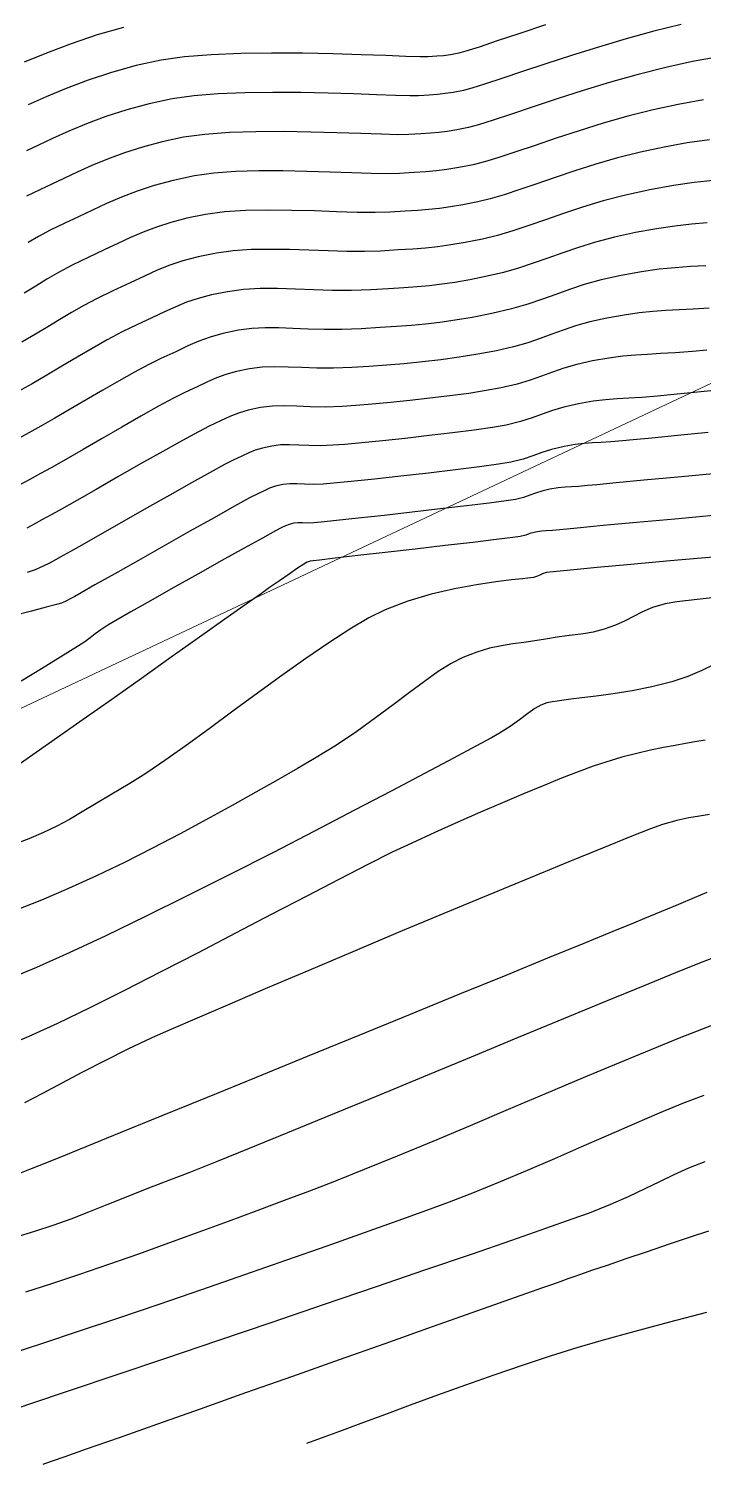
# Model space of a CAD drawing. Header units: millimetres. Extents: x 340454 to 342791, y 6993867 to 6995092.
# Drawn here: x 341977.1 to 342011.9, y 6994271.7 to 6994345.8 of the extents above; entities that cross this region are included whole.
import ezdxf

# ---------------------------------------------------------------- set-up
doc = ezdxf.new("R2010")
doc.units = ezdxf.units.MM
doc.header["$LTSCALE"] = 10
for name, color, linetype in [('T-HM-CURVA_INTERMEDIARIA', 45, 'Continuous'), ('T-HM-CURVA_MESTRA', 20, 'Continuous'), ('URB-Quadras', 3, 'Continuous')]:
    doc.layers.add(name, color=color, linetype=linetype)

msp = doc.modelspace()

# ---------------------------------------------------------------- linework, layer by layer
at = {"layer": 'T-HM-CURVA_INTERMEDIARIA', "color": 45, "linetype": 'Continuous', "lineweight": -3, "flags": 128}
for points, elevation in [([(341981.958, 6994345.872), (341980.584, 6994345.48), (341979.246, 6994345.029), (341977.979, 6994344.549), (341976.818, 6994344.069)], 693), ([(342010.749, 6994346.03), (342009.347, 6994345.678), (342007.912, 6994345.28), (342006.48, 6994344.854), (342005.085, 6994344.419), (342003.765, 6994343.991), (342002.554, 6994343.59), (342001.488, 6994343.234), (342000.603, 6994342.941), (341999.935, 6994342.73), (341999.519, 6994342.617), (341998.986, 6994342.515), (341998.559, 6994342.451), (341998.165, 6994342.41), (341997.732, 6994342.379), (341997.188, 6994342.345), (341996.741, 6994342.341), (341996, 6994342.362), (341995.016, 6994342.397), (341993.839, 6994342.439), (341992.521, 6994342.479), (341991.111, 6994342.508), (341989.661, 6994342.518), (341988.222, 6994342.5), (341986.843, 6994342.445), (341985.577, 6994342.344), (341984.473, 6994342.19), (341983.27, 6994341.931), (341982.125, 6994341.617), (341981.047, 6994341.264), (341980.043, 6994340.888), (341979.121, 6994340.507), (341978.291, 6994340.135), (341977.56, 6994339.791), (341976.936, 6994339.49)], 691), ([(342003.754, 6994345.998), (342002.418, 6994345.56), (342001.256, 6994345.173), (342000.314, 6994344.86), (341999.638, 6994344.641), (341999.276, 6994344.537), (341998.833, 6994344.455), (341998.484, 6994344.408), (341998.132, 6994344.379), (341997.681, 6994344.351), (341997.288, 6994344.353), (341996.54, 6994344.378), (341995.497, 6994344.417), (341994.22, 6994344.462), (341992.772, 6994344.504), (341991.212, 6994344.533), (341989.604, 6994344.541), (341988.007, 6994344.519), (341986.484, 6994344.457), (341985.095, 6994344.348), (341983.902, 6994344.183), (341982.601, 6994343.899), (341981.334, 6994343.545), (341980.124, 6994343.142), (341978.99, 6994342.715), (341977.953, 6994342.285), (341977.034, 6994341.875)], 692), ([(342011.909, 6994342.127), (342010.607, 6994341.899), (342009.302, 6994341.617), (342008, 6994341.285), (342006.72, 6994340.919), (342005.482, 6994340.536), (342004.304, 6994340.151), (342003.207, 6994339.781), (342002.209, 6994339.442), (342001.33, 6994339.151), (342000.589, 6994338.924), (342000.006, 6994338.777), (341999.266, 6994338.634), (341998.659, 6994338.535), (341998.118, 6994338.469), (341997.574, 6994338.421), (341996.958, 6994338.38), (341996.204, 6994338.333), (341995.579, 6994338.318), (341994.747, 6994338.331), (341993.75, 6994338.363), (341992.629, 6994338.402), (341991.425, 6994338.438), (341990.18, 6994338.461), (341988.935, 6994338.459), (341987.732, 6994338.423), (341986.611, 6994338.341), (341985.614, 6994338.204), (341984.524, 6994337.973), (341983.544, 6994337.709), (341982.656, 6994337.417), (341981.84, 6994337.103), (341981.077, 6994336.773), (341980.348, 6994336.434), (341979.633, 6994336.093), (341978.913, 6994335.754), (341978.167, 6994335.395), (341977.559, 6994335.071), (341977.035, 6994334.766)], 689), ([(342012.212, 6994340.071), (342011.072, 6994339.904), (342009.87, 6994339.69), (342008.651, 6994339.428), (342007.474, 6994339.128), (342006.346, 6994338.803), (342005.271, 6994338.465), (342004.254, 6994338.126), (342003.302, 6994337.799), (342002.42, 6994337.496), (342001.614, 6994337.23), (342000.888, 6994337.013), (342000.249, 6994336.857), (341999.48, 6994336.707), (341998.837, 6994336.598), (341998.268, 6994336.519), (341997.723, 6994336.463), (341997.149, 6994336.418), (341996.496, 6994336.376), (341995.712, 6994336.327), (341994.944, 6994336.305), (341994.013, 6994336.318), (341992.957, 6994336.351), (341991.816, 6994336.391), (341990.629, 6994336.424), (341989.433, 6994336.437), (341988.268, 6994336.414), (341987.172, 6994336.344), (341986.184, 6994336.21), (341985.224, 6994336.013), (341984.392, 6994335.797), (341983.654, 6994335.562), (341982.975, 6994335.305), (341982.32, 6994335.024), (341981.655, 6994334.715), (341980.945, 6994334.377), (341980.156, 6994334.007), (341979.295, 6994333.592), (341978.592, 6994333.218), (341977.987, 6994332.866), (341977.417, 6994332.515), (341976.818, 6994332.147)], 688), ([(342012.413, 6994337.969), (342011.432, 6994337.857), (342010.352, 6994337.699), (342009.132, 6994337.481), (342007.882, 6994337.21), (342006.73, 6994336.909), (342005.665, 6994336.59), (342004.677, 6994336.264), (342003.755, 6994335.942), (342002.886, 6994335.637), (342002.06, 6994335.36), (342001.266, 6994335.123), (342000.492, 6994334.937), (341999.599, 6994334.763), (341998.851, 6994334.636), (341998.19, 6994334.545), (341997.556, 6994334.479), (341996.89, 6994334.427), (341996.13, 6994334.378), (341995.22, 6994334.32), (341994.391, 6994334.292), (341993.487, 6994334.298), (341992.526, 6994334.327), (341991.531, 6994334.363), (341990.521, 6994334.396), (341989.518, 6994334.41), (341988.542, 6994334.394), (341987.614, 6994334.334), (341986.754, 6994334.217), (341985.805, 6994334.022), (341985.02, 6994333.817), (341984.338, 6994333.59), (341983.696, 6994333.331), (341983.034, 6994333.03), (341982.288, 6994332.676), (341981.398, 6994332.259), (341980.599, 6994331.875), (341979.898, 6994331.506), (341979.261, 6994331.145), (341978.656, 6994330.783), (341978.049, 6994330.412), (341977.407, 6994330.024), (341976.696, 6994329.611)], 687), ([(342012.091, 6994335.771), (342011.281, 6994335.703), (342010.421, 6994335.605), (342009.473, 6994335.465), (342008.395, 6994335.273), (342007.306, 6994335.036), (342006.333, 6994334.779), (342005.452, 6994334.509), (342004.638, 6994334.232), (342003.868, 6994333.957), (342003.116, 6994333.691), (342002.36, 6994333.44), (342001.574, 6994333.213), (342000.735, 6994333.017), (341999.834, 6994332.84), (341999.067, 6994332.705), (341998.388, 6994332.605), (341997.752, 6994332.529), (341997.113, 6994332.471), (341996.426, 6994332.422), (341995.646, 6994332.372), (341994.727, 6994332.314), (341993.729, 6994332.277), (341992.743, 6994332.283), (341991.775, 6994332.314), (341990.827, 6994332.352), (341989.905, 6994332.38), (341989.011, 6994332.38), (341988.149, 6994332.334), (341987.325, 6994332.224), (341986.495, 6994332.054), (341985.808, 6994331.874), (341985.211, 6994331.675), (341984.65, 6994331.449), (341984.071, 6994331.186), (341983.419, 6994330.877), (341982.641, 6994330.512), (341981.882, 6994330.142), (341981.112, 6994329.732), (341980.335, 6994329.292), (341979.555, 6994328.835), (341978.774, 6994328.371), (341977.998, 6994327.911), (341977.231, 6994327.468), (341976.475, 6994327.052)], 686), ([(342012.2, 6994331.375), (342011.377, 6994331.322), (342010.647, 6994331.283), (342009.967, 6994331.245), (342009.297, 6994331.196), (342008.593, 6994331.123), (342007.815, 6994331.013), (342006.921, 6994330.855), (342006.041, 6994330.661), (342005.305, 6994330.456), (342004.663, 6994330.243), (342004.07, 6994330.026), (342003.477, 6994329.807), (342002.836, 6994329.59), (342002.1, 6994329.379), (342001.222, 6994329.177), (342000.257, 6994328.994), (341999.295, 6994328.839), (341998.339, 6994328.709), (341997.392, 6994328.599), (341996.456, 6994328.506), (341995.534, 6994328.428), (341994.629, 6994328.361), (341993.743, 6994328.302), (341992.795, 6994328.266), (341991.943, 6994328.273), (341991.167, 6994328.302), (341990.45, 6994328.334), (341989.773, 6994328.347), (341989.117, 6994328.322), (341988.466, 6994328.238), (341987.786, 6994328.096), (341987.237, 6994327.943), (341986.758, 6994327.769), (341986.287, 6994327.564), (341985.764, 6994327.317), (341985.126, 6994327.017), (341984.537, 6994326.724), (341983.759, 6994326.304), (341982.848, 6994325.795), (341981.858, 6994325.231), (341980.845, 6994324.647), (341979.863, 6994324.079), (341978.968, 6994323.563), (341978.215, 6994323.134), (341977.659, 6994322.827), (341977.075, 6994322.509), (341976.602, 6994322.245)], 684), ([(342012.077, 6994329.212), (342011.348, 6994329.141), (342010.451, 6994329.069), (342009.694, 6994329.023), (342009.024, 6994328.988), (342008.39, 6994328.948), (342007.739, 6994328.888), (342007.021, 6994328.792), (342006.183, 6994328.646), (342005.362, 6994328.462), (342004.687, 6994328.266), (342004.101, 6994328.063), (342003.545, 6994327.856), (342002.959, 6994327.65), (342002.285, 6994327.449), (342001.465, 6994327.256), (342000.683, 6994327.113), (341999.783, 6994326.974), (341998.802, 6994326.841), (341997.776, 6994326.716), (341996.742, 6994326.603), (341995.735, 6994326.502), (341994.794, 6994326.416), (341993.953, 6994326.346), (341993.251, 6994326.296), (341992.376, 6994326.266), (341991.601, 6994326.279), (341990.902, 6994326.31), (341990.257, 6994326.331), (341989.643, 6994326.318), (341989.036, 6994326.245), (341988.399, 6994326.108), (341987.898, 6994325.956), (341987.449, 6994325.775), (341986.968, 6994325.551), (341986.369, 6994325.27), (341985.822, 6994324.993), (341984.997, 6994324.544), (341983.975, 6994323.972), (341982.836, 6994323.326), (341981.664, 6994322.656), (341980.537, 6994322.011), (341979.539, 6994321.439), (341978.75, 6994320.991), (341978.251, 6994320.714), (341977.742, 6994320.437), (341977.339, 6994320.212), (341976.967, 6994320.013)], 683), ([(342012.628, 6994327.133), (342011.261, 6994326.998), (342010.207, 6994326.894), (342009.537, 6994326.83), (342008.721, 6994326.765), (342008.045, 6994326.726), (342007.444, 6994326.693), (342006.854, 6994326.647), (342006.21, 6994326.568), (342005.446, 6994326.437), (342004.699, 6994326.266), (342004.101, 6994326.083), (342003.576, 6994325.894), (342003.052, 6994325.702), (342002.454, 6994325.515), (342001.708, 6994325.336), (342001.002, 6994325.213), (342000.058, 6994325.076), (341998.947, 6994324.932), (341997.74, 6994324.788), (341996.508, 6994324.65), (341995.323, 6994324.525), (341994.256, 6994324.419), (341993.377, 6994324.338), (341992.758, 6994324.29), (341992.104, 6994324.268), (341991.524, 6994324.278), (341991.002, 6994324.3), (341990.52, 6994324.316), (341990.06, 6994324.307), (341989.606, 6994324.252), (341989.13, 6994324.149), (341988.755, 6994324.036), (341988.42, 6994323.901), (341988.059, 6994323.733), (341987.612, 6994323.523), (341987.176, 6994323.299), (341986.434, 6994322.893), (341985.462, 6994322.351), (341984.341, 6994321.719), (341983.148, 6994321.043), (341981.961, 6994320.368), (341980.858, 6994319.741), (341979.919, 6994319.207), (341979.222, 6994318.812), (341978.844, 6994318.602), (341978.44, 6994318.381), (341978.126, 6994318.207), (341977.806, 6994318.047), (341977.386, 6994317.865), (341976.971, 6994317.726)], 682), ([(342012.156, 6994324.945), (342010.559, 6994324.791), (342009.24, 6994324.663), (342008.272, 6994324.57), (342007.727, 6994324.518), (342007.125, 6994324.47), (342006.626, 6994324.442), (342006.183, 6994324.417), (342005.748, 6994324.383), (342005.272, 6994324.325), (342004.709, 6994324.228), (342004.063, 6994324.076), (342003.558, 6994323.912), (342003.101, 6994323.743), (342002.597, 6994323.575), (342001.951, 6994323.416), (342001.321, 6994323.312), (342000.333, 6994323.178), (341999.092, 6994323.023), (341997.704, 6994322.859), (341996.275, 6994322.697), (341994.911, 6994322.548), (341993.718, 6994322.422), (341992.801, 6994322.33), (341992.266, 6994322.284), (341991.752, 6994322.269), (341991.306, 6994322.281), (341990.908, 6994322.299), (341990.538, 6994322.298), (341990.177, 6994322.259), (341989.794, 6994322.173), (341989.501, 6994322.073), (341989.215, 6994321.945), (341988.855, 6994321.775), (341988.461, 6994321.569), (341987.687, 6994321.141), (341986.627, 6994320.549), (341985.381, 6994319.849), (341984.046, 6994319.095), (341982.718, 6994318.344), (341981.496, 6994317.653), (341980.477, 6994317.076), (341979.757, 6994316.669), (341979.436, 6994316.49), (341979.194, 6994316.357), (341979.001, 6994316.254), (341978.75, 6994316.143), (341978.493, 6994316.067), (341977.961, 6994315.927), (341977.201, 6994315.728), (341976.26, 6994315.475)], 681), ([(342012.603, 6994320.683), (342010.426, 6994320.483), (342008.441, 6994320.299), (342006.733, 6994320.14), (342005.385, 6994320.014), (342004.481, 6994319.93), (342004.106, 6994319.894), (342003.788, 6994319.872), (342003.534, 6994319.856), (342003.234, 6994319.811), (342002.947, 6994319.735), (342002.724, 6994319.654), (342002.437, 6994319.576), (342002.054, 6994319.524), (342001.201, 6994319.42), (341999.996, 6994319.278), (341998.559, 6994319.111), (341997.009, 6994318.933), (341995.466, 6994318.755), (341994.05, 6994318.593), (341992.878, 6994318.458), (341992.071, 6994318.365), (341991.749, 6994318.327), (341991.587, 6994318.303), (341991.434, 6994318.257), (341991.266, 6994318.156), (341990.944, 6994317.94), (341990.513, 6994317.643), (341990.016, 6994317.298), (341989.498, 6994316.94), (341989.075, 6994316.642), (341988.283, 6994316.081), (341987.194, 6994315.309), (341985.883, 6994314.379), (341984.422, 6994313.343), (341982.885, 6994312.254), (341981.345, 6994311.165), (341979.875, 6994310.128), (341978.55, 6994309.196), (341977.442, 6994308.421), (341976.624, 6994307.857)], 679), ([(342012.413, 6994318.521), (342010.186, 6994318.319), (342008.157, 6994318.133), (342006.414, 6994317.971), (342005.045, 6994317.842), (342004.139, 6994317.754), (342003.785, 6994317.714), (342003.6, 6994317.649), (342003.458, 6994317.575), (342003.289, 6994317.508), (342003.121, 6994317.469), (342002.984, 6994317.453), (342002.812, 6994317.427), (342002.559, 6994317.398), (342001.998, 6994317.337), (342001.187, 6994317.236), (342000.186, 6994317.084), (341999.054, 6994316.873), (341997.849, 6994316.594), (341996.631, 6994316.237), (341995.458, 6994315.795), (341994.623, 6994315.378), (341993.645, 6994314.8), (341992.552, 6994314.092), (341991.373, 6994313.282), (341990.137, 6994312.402), (341988.871, 6994311.482), (341987.605, 6994310.553), (341986.368, 6994309.644), (341985.188, 6994308.786), (341984.093, 6994308.01), (341983.112, 6994307.345), (341982.274, 6994306.821), (341981.342, 6994306.27), (341980.538, 6994305.785), (341979.824, 6994305.357), (341979.159, 6994304.973), (341978.503, 6994304.622), (341977.816, 6994304.292), (341977.059, 6994303.971), (341976.193, 6994303.648)], 678), ([(342012.977, 6994316.48), (342011.583, 6994316.335), (342010.537, 6994316.208), (342009.927, 6994316.105), (342009.281, 6994315.91), (342008.756, 6994315.69), (342008.299, 6994315.457), (342007.855, 6994315.222), (342007.368, 6994314.998), (342006.784, 6994314.795), (342006.201, 6994314.644), (342005.718, 6994314.552), (342005.283, 6994314.495), (342004.846, 6994314.447), (342004.354, 6994314.384), (342003.755, 6994314.281), (342003.189, 6994314.186), (342002.63, 6994314.111), (342002.064, 6994314.036), (342001.478, 6994313.941), (342000.862, 6994313.806), (342000.201, 6994313.61), (341999.483, 6994313.333), (341998.874, 6994313.022), (341998.212, 6994312.604), (341997.495, 6994312.098), (341996.718, 6994311.519), (341995.879, 6994310.884), (341994.973, 6994310.21), (341993.997, 6994309.513), (341992.948, 6994308.81), (341991.822, 6994308.119), (341990.941, 6994307.606), (341989.925, 6994307.018), (341988.791, 6994306.372), (341987.559, 6994305.68), (341986.246, 6994304.957), (341984.871, 6994304.219), (341983.452, 6994303.479), (341982.009, 6994302.753), (341980.558, 6994302.054), (341979.119, 6994301.397), (341977.711, 6994300.797), (341976.35, 6994300.268)], 677), ([(342012.46, 6994312.977), (342011.819, 6994312.659), (342011.106, 6994312.358), (342010.279, 6994312.082), (342009.242, 6994311.816), (342008.217, 6994311.609), (342007.243, 6994311.451), (342006.363, 6994311.333), (342005.618, 6994311.247), (342005.05, 6994311.184), (342004.699, 6994311.135), (342004.357, 6994311.08), (342004.087, 6994311.043), (342003.825, 6994310.986), (342003.507, 6994310.871), (342003.192, 6994310.694), (342002.829, 6994310.434), (342002.409, 6994310.117), (342001.925, 6994309.769), (342001.37, 6994309.416), (342000.965, 6994309.191), (342000.155, 6994308.753), (341998.991, 6994308.13), (341997.525, 6994307.351), (341995.807, 6994306.444), (341993.889, 6994305.44), (341991.821, 6994304.366), (341989.656, 6994303.252), (341987.443, 6994302.126), (341985.235, 6994301.017), (341983.081, 6994299.954), (341981.035, 6994298.966), (341979.146, 6994298.082), (341977.466, 6994297.33), (341976.045, 6994296.74)], 676), ([(342012.226, 6994305.22), (342011.696, 6994305.14), (342011.143, 6994305.046), (342010.523, 6994304.909), (342009.791, 6994304.699), (342009.176, 6994304.476), (342008.122, 6994304.064), (342006.693, 6994303.489), (342004.953, 6994302.78), (342002.964, 6994301.961), (342000.791, 6994301.061), (341998.497, 6994300.105), (341996.145, 6994299.121), (341993.8, 6994298.136), (341991.525, 6994297.175), (341989.383, 6994296.267), (341987.439, 6994295.437), (341985.755, 6994294.712), (341984.395, 6994294.12), (341983.423, 6994293.687), (341982.181, 6994293.102), (341980.984, 6994292.506), (341979.842, 6994291.916), (341978.764, 6994291.347), (341977.762, 6994290.814), (341976.844, 6994290.335)], 674), ([(342012.086, 6994301.198), (342011.423, 6994300.919), (342010.619, 6994300.583), (342009.744, 6994300.217), (342008.866, 6994299.853), (342008.292, 6994299.617), (342007.221, 6994299.178), (342005.721, 6994298.564), (342003.857, 6994297.801), (342001.697, 6994296.917), (341999.308, 6994295.94), (341996.757, 6994294.897), (341994.112, 6994293.815), (341991.439, 6994292.723), (341988.805, 6994291.647), (341986.277, 6994290.616), (341983.923, 6994289.656), (341981.81, 6994288.795), (341980.003, 6994288.06), (341978.572, 6994287.48), (341977.582, 6994287.081), (341977.101, 6994286.891), (341976.497, 6994286.655)], 673), ([(342012.699, 6994297.933), (342011.787, 6994297.575), (342010.466, 6994297.043), (342008.8, 6994296.362), (342006.848, 6994295.561), (342004.675, 6994294.664), (342002.341, 6994293.7), (341999.908, 6994292.693), (341997.439, 6994291.672), (341994.995, 6994290.662), (341992.638, 6994289.69), (341990.43, 6994288.783), (341988.434, 6994287.967), (341986.71, 6994287.269), (341985.322, 6994286.715), (341984.33, 6994286.332), (341983.155, 6994285.884), (341982.085, 6994285.461), (341981.093, 6994285.062), (341980.151, 6994284.686), (341979.231, 6994284.332), (341978.307, 6994283.997), (341977.351, 6994283.68), (341976.335, 6994283.38)], 672), ([(342012.84, 6994294.513), (342011.891, 6994294.159), (342010.655, 6994293.67), (342009.18, 6994293.068), (342007.513, 6994292.376), (342005.7, 6994291.616), (342003.788, 6994290.811), (342001.823, 6994289.982), (341999.854, 6994289.153), (341997.925, 6994288.344), (341996.085, 6994287.58), (341994.379, 6994286.882), (341992.855, 6994286.273), (341991.559, 6994285.774), (341990.248, 6994285.284), (341988.842, 6994284.759), (341987.364, 6994284.21), (341985.836, 6994283.647), (341984.281, 6994283.08), (341982.722, 6994282.521), (341981.18, 6994281.978), (341979.679, 6994281.462), (341978.24, 6994280.984), (341976.887, 6994280.554)], 671), ([(341975.35, 6994274.193), (341977.12, 6994274.785), (341979.219, 6994275.49), (341981.581, 6994276.285), (341984.14, 6994277.149), (341986.829, 6994278.06), (341989.583, 6994278.994), (341992.336, 6994279.93), (341995.021, 6994280.846), (341997.572, 6994281.718), (341999.925, 6994282.526), (342002.011, 6994283.246), (342003.766, 6994283.856), (342005.123, 6994284.334), (342006.017, 6994284.657), (342007.126, 6994285.096), (342008.069, 6994285.51), (342008.895, 6994285.903), (342009.651, 6994286.277), (342010.387, 6994286.634), (342011.15, 6994286.978), (342011.989, 6994287.31)], 669), ([(341977.801, 6994271.666), (341977.944, 6994271.717), (341978.287, 6994271.838), (341978.94, 6994272.069), (341980.04, 6994272.458), (341981.737, 6994273.058), (341983.721, 6994273.76), (341985.923, 6994274.538), (341988.269, 6994275.368), (341990.689, 6994276.224), (341993.11, 6994277.08), (341995.462, 6994277.912), (341997.671, 6994278.693), (341999.667, 6994279.399), (342001.377, 6994280.004), (342002.73, 6994280.482), (342003.655, 6994280.809), (342004.078, 6994280.959), (342004.551, 6994281.127), (342004.919, 6994281.258), (342005.288, 6994281.389), (342005.761, 6994281.554), (342006.198, 6994281.704), (342006.948, 6994281.958), (342007.919, 6994282.286), (342009.019, 6994282.658), (342010.157, 6994283.043), (342011.24, 6994283.41), (342012.177, 6994283.729)], 668), ([(341991.427, 6994272.761), (341991.563, 6994272.809), (341991.859, 6994272.916), (341992.361, 6994273.099), (341993.128, 6994273.382), (341994.225, 6994273.79), (341995.45, 6994274.245), (341996.777, 6994274.735), (341998.179, 6994275.247), (341999.63, 6994275.769), (342001.101, 6994276.287), (342002.568, 6994276.789), (342004.002, 6994277.263), (342005.377, 6994277.694), (342006.75, 6994278.095), (342008.372, 6994278.543), (342010.171, 6994279.021), (342012.079, 6994279.515)], 667)]:
    msp.add_lwpolyline(points, dxfattribs=dict(at, elevation=elevation))
at = {"layer": 'T-HM-CURVA_MESTRA', "color": 20, "linetype": 'Continuous', "lineweight": -3, "flags": 128}
for points, elevation in [([(342012.614, 6994344.329), (342011.344, 6994344.108), (342009.956, 6994343.807), (342008.529, 6994343.443), (342007.099, 6994343.037), (342005.697, 6994342.608), (342004.357, 6994342.177), (342003.113, 6994341.764), (342001.999, 6994341.389), (342001.046, 6994341.073), (342000.29, 6994340.835), (341999.763, 6994340.697), (341999.166, 6994340.582), (341998.676, 6994340.502), (341998.24, 6994340.448), (341997.801, 6994340.41), (341997.305, 6994340.377), (341996.696, 6994340.339), (341996.129, 6994340.33), (341995.284, 6994340.35), (341994.215, 6994340.386), (341992.977, 6994340.429), (341991.625, 6994340.467), (341990.212, 6994340.489), (341988.792, 6994340.484), (341987.422, 6994340.441), (341986.154, 6994340.349), (341985.043, 6994340.197), (341983.954, 6994339.966), (341982.939, 6994339.694), (341981.995, 6994339.39), (341981.119, 6994339.066), (341980.309, 6994338.732), (341979.561, 6994338.398), (341978.874, 6994338.075), (341978.245, 6994337.772), (341977.67, 6994337.501), (341976.947, 6994337.15)], 690), ([(342012.025, 6994333.566), (342011.229, 6994333.521), (342010.443, 6994333.463), (342009.618, 6994333.378), (342008.706, 6994333.249), (342007.658, 6994333.064), (342006.624, 6994332.836), (342005.753, 6994332.594), (342004.993, 6994332.343), (342004.289, 6994332.086), (342003.588, 6994331.829), (342002.839, 6994331.575), (342001.986, 6994331.33), (342000.978, 6994331.097), (341999.959, 6994330.898), (341999.078, 6994330.745), (341998.291, 6994330.631), (341997.555, 6994330.545), (341996.826, 6994330.479), (341996.058, 6994330.423), (341995.21, 6994330.369), (341994.235, 6994330.308), (341993.233, 6994330.267), (341992.319, 6994330.268), (341991.481, 6994330.293), (341990.702, 6994330.328), (341989.969, 6994330.356), (341989.267, 6994330.36), (341988.58, 6994330.324), (341987.895, 6994330.231), (341987.079, 6994330.06), (341986.42, 6994329.877), (341985.844, 6994329.668), (341985.278, 6994329.421), (341984.65, 6994329.124), (341983.884, 6994328.765), (341983.252, 6994328.455), (341982.522, 6994328.065), (341981.721, 6994327.618), (341980.88, 6994327.135), (341980.026, 6994326.638), (341979.189, 6994326.148), (341978.398, 6994325.687), (341977.681, 6994325.277), (341977.067, 6994324.939), (341976.333, 6994324.54)], 685), ([(342012.603, 6994322.838), (342010.591, 6994322.649), (342008.828, 6994322.483), (342007.403, 6994322.347), (342006.403, 6994322.252), (342005.917, 6994322.206), (342005.46, 6994322.171), (342005.09, 6994322.151), (342004.755, 6994322.13), (342004.4, 6994322.091), (342003.971, 6994322.02), (342003.555, 6994321.921), (342003.23, 6994321.815), (342002.935, 6994321.707), (342002.61, 6994321.599), (342002.194, 6994321.496), (342001.72, 6994321.423), (342000.846, 6994321.309), (341999.675, 6994321.166), (341998.31, 6994321.005), (341996.853, 6994320.837), (341995.407, 6994320.672), (341994.073, 6994320.523), (341992.955, 6994320.4), (341992.154, 6994320.315), (341991.774, 6994320.278), (341991.464, 6994320.271), (341991.202, 6994320.281), (341990.969, 6994320.286), (341990.747, 6994320.266), (341990.508, 6994320.208), (341990.323, 6994320.134), (341990.097, 6994320.028), (341989.798, 6994319.869), (341989.128, 6994319.5), (341988.176, 6994318.972), (341987.032, 6994318.334), (341985.785, 6994317.637), (341984.525, 6994316.93), (341983.341, 6994316.264), (341982.323, 6994315.687), (341981.561, 6994315.25), (341981.143, 6994315.003), (341980.774, 6994314.757), (341980.49, 6994314.548), (341980.234, 6994314.351), (341979.949, 6994314.143), (341979.578, 6994313.901), (341979.213, 6994313.672), (341978.578, 6994313.273), (341977.713, 6994312.738), (341976.658, 6994312.102)], 680), ([(342011.992, 6994309.066), (342011.453, 6994308.975), (342010.981, 6994308.887), (342010.442, 6994308.791), (342009.841, 6994308.68), (342009.179, 6994308.546), (342008.46, 6994308.382), (342007.686, 6994308.181), (342006.861, 6994307.934), (342006.206, 6994307.712), (342005.44, 6994307.43), (342004.576, 6994307.095), (342003.627, 6994306.712), (342002.604, 6994306.287), (342001.522, 6994305.826), (342000.391, 6994305.336), (341999.225, 6994304.823), (341998.037, 6994304.291), (341996.839, 6994303.749), (341995.835, 6994303.271), (341994.568, 6994302.637), (341993.079, 6994301.875), (341991.415, 6994301.01), (341989.619, 6994300.072), (341987.735, 6994299.088), (341985.808, 6994298.085), (341983.882, 6994297.091), (341982, 6994296.134), (341980.208, 6994295.24), (341978.549, 6994294.438), (341977.068, 6994293.754), (341975.809, 6994293.218)], 675), ([(341976.148, 6994277.389), (341977.778, 6994277.92), (341979.631, 6994278.534), (341981.654, 6994279.215), (341983.794, 6994279.942), (341985.998, 6994280.697), (341988.213, 6994281.463), (341990.387, 6994282.219), (341992.467, 6994282.948), (341994.4, 6994283.631), (341996.133, 6994284.249), (341997.613, 6994284.783), (341998.788, 6994285.216), (342000.079, 6994285.715), (342001.429, 6994286.266), (342002.817, 6994286.853), (342004.224, 6994287.462), (342005.63, 6994288.077), (342007.014, 6994288.684), (342008.358, 6994289.269), (342009.642, 6994289.816), (342010.845, 6994290.31), (342011.947, 6994290.737)], 670)]:
    msp.add_lwpolyline(points, dxfattribs=dict(at, elevation=elevation))
at = {"layer": 'URB-Quadras', "color": 252, "lineweight": 0}
msp.add_lwpolyline([(342048.503, 6994361.753), (342015.495, 6994367.637, -0.08624), (342002.91, 6994361.578, 0.066486), (341948.033, 6994345.242, 0.000965), (341948.033, 6994345.242, -0.019539), (341920.811, 6994334.053, -0.063932), (341897.42, 6994329.403, -0.032775), (341885.301, 6994329.369), (341824.328, 6994335.391, -0.240939), (341824.328, 6994335.391, -0.345548), (341775.325, 6994374.547, 0.121255), (341760.357, 6994397.458), (341715.842, 6994441.08)], format="xyb", dxfattribs=at)
msp.add_lwpolyline([(342045.155, 6994342.956), (342048.506, 6994361.753), (342015.495, 6994367.637, -0.08624), (342002.91, 6994361.578, 0.066486), (341948.033, 6994345.242, -0.019539), (341920.811, 6994334.053), (341900.835, 6994299.568), (341900.871, 6994299.565), (341930.428, 6994303.55), (341973.327, 6994309.154)], format="xyb", close=True, dxfattribs=at)

doc.saveas('drawing.dxf')
